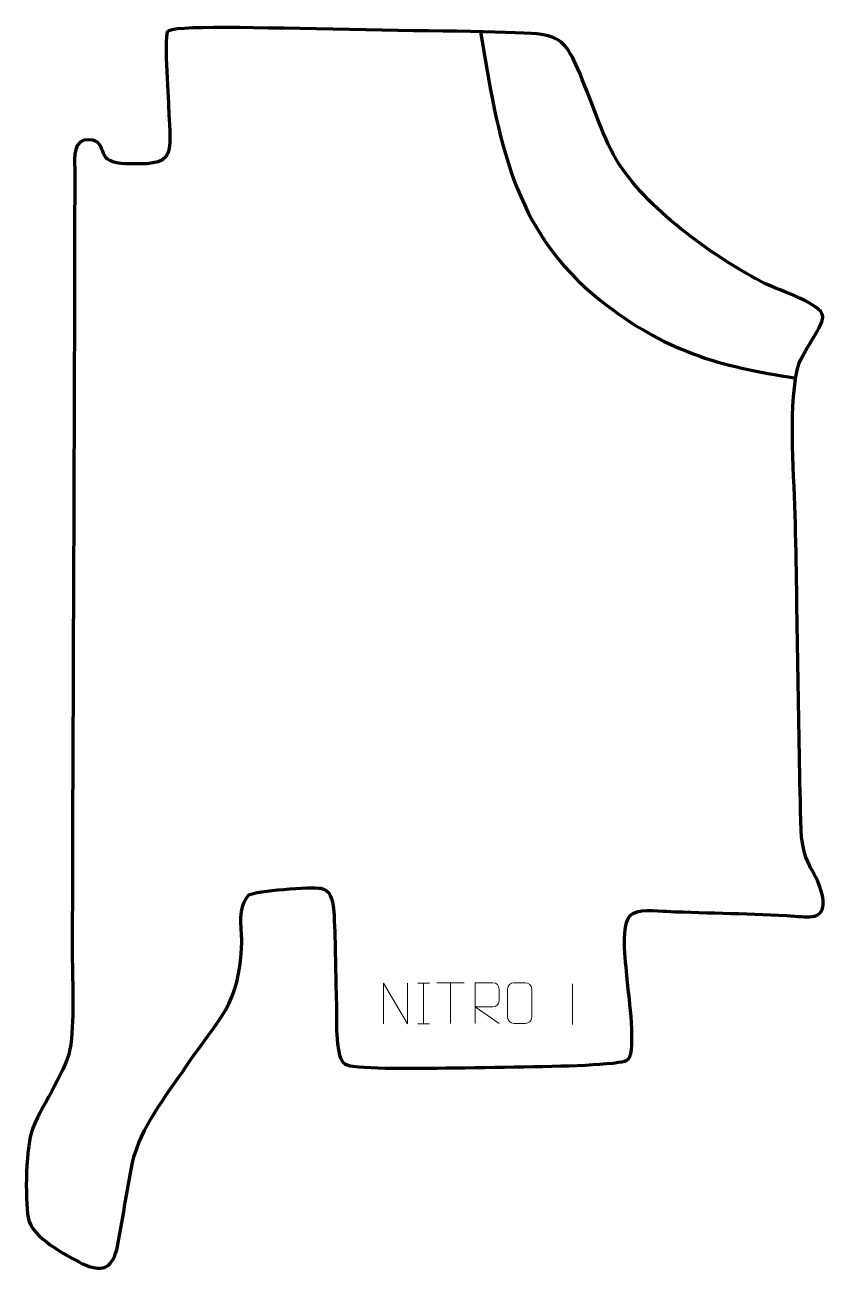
# Model space of a CAD drawing. Header units: millimetres. Extents: x -268 to 225, y -398 to 368.
import ezdxf

# ---------------------------------------------------------------- set-up
doc = ezdxf.new("R2010")
doc.units = ezdxf.units.MM
doc.header["$MEASUREMENT"] = 0
doc.layers.add('layer 2', color=7, linetype='Continuous')
doc.layers.add('layer 3', color=7, linetype='Continuous')

msp = doc.modelspace()

# ---------------------------------------------------------------- linework, layer by layer
at = {"layer": 'layer 2', "color": 142, "lineweight": 158}
msp.add_open_spline([(12.5595, 364.0884), (23.4922, 298.8777), (31.983, 241.8587), (86.3853, 198.9016), (86.3853, 198.9016), (125.7184, 167.8436), (159.0566, 158.3216), (206.4101, 151.2432)], degree=3, knots=[0, 0, 0, 0, 0.33333333, 0.33333333, 0.33333333, 0.33333333, 1, 1, 1, 1], dxfattribs=at)
at = {"layer": 'layer 3', "color": 242, "lineweight": 158}
msp.add_open_spline([(-65.8606, -271.8592), (-68.5424, -271.556), (-70.7729, -270.7916), (-71.9405, -269.5174), (-71.9405, -269.5174), (-76.695, -264.329), (-75.9716, -241.3601), (-76.0617, -233.7426), (-76.0617, -233.7426), (-76.5513, -215.5414), (-76.6251, -197.1216), (-77.4509, -178.9607), (-77.4509, -178.9607), (-77.9749, -167.4353), (-80.6223, -163.4927), (-85.6488, -162.4336), (-85.6488, -162.4336), (-91.3034, -161.2422), (-125.6961, -163.9732), (-129.7978, -166.5498), (-129.7978, -166.5498), (-136.9177, -174.8548), (-134.2753, -185.4469), (-134.2439, -195.7358), (-134.2439, -195.7358), (-135.6956, -235.3106), (-148.1318, -241.606), (-168.6087, -272.211), (-168.6087, -272.211), (-180.8728, -290.2725), (-196.4281, -309.2682), (-201.3315, -330.8924), (-201.3315, -330.8924), (-205.1327, -348.8071), (-207.3839, -366.9609), (-211.0515, -384.6389), (-211.0515, -384.6389), (-214.7602, -396.9189), (-220.4222, -398.335), (-232.0992, -393.2407), (-232.0992, -393.2407), (-242.1147, -388.3009), (-263.6191, -376.8746), (-265.6291, -365.0675), (-265.6291, -365.0675), (-267.5616, -352.4698), (-267.1649, -320.8388), (-262.5077, -309.2891), (-262.5077, -309.2891), (-256.0907, -294.1641), (-241.3935, -273.3492), (-239.3225, -258.5617), (-239.3225, -258.5617), (-237.0816, -240.1601), (-238.5434, -218.0443), (-238.495, -199.1377), (-238.495, -199.1377), (-238.0734, -39.422), (-237.1088, 120.3349), (-236.9569, 280.0427), (-236.9569, 280.0427), (-236.9503, 287.0694), (-238.2531, 298.394), (-227.9, 297.6833), (-227.9, 297.6833), (-215.6943, 296.8454), (-224.8655, 284.3239), (-208.4769, 283.1679), (-208.4769, 283.1679), (-208.4769, 283.1679), (-205.4453, 282.954), (-205.4453, 282.954), (-205.4453, 282.954), (-199.1165, 282.7984), (-185.1326, 281.8083), (-180.8748, 287.1306), (-180.8748, 287.1306), (-176.9922, 291.9839), (-178.7248, 306.4144), (-178.984, 312.9642), (-178.984, 312.9642), (-179.3106, 321.2165), (-182.0392, 358.8849), (-180.0174, 363.9771), (-180.0174, 363.9771), (-178.3126, 368.2711), (-122.5712, 366.4062), (-67.8723, 365.3731), (-67.8723, 365.3731), (-14.536, 364.3657), (37.6501, 364.2661), (50.1129, 362.3778), (50.1129, 362.3778), (61.9633, 360.5824), (66.2926, 355.4276), (72.4414, 341.3861), (72.4414, 341.3861), (79.7927, 324.4331), (87.1211, 300.9558), (95.9545, 285.6652), (95.9545, 285.6652), (114.5627, 255.3172), (153.9295, 227.236), (185.0086, 210.5257), (185.0086, 210.5257), (193.5754, 205.9196), (219.4616, 198.1484), (222.655, 190.6217), (222.655, 190.6217), (222.655, 190.6217), (223.0508, 188.8036), (223.0508, 188.8036), (223.0508, 188.8036), (222.9483, 181.4267), (209.6072, 167.4246), (207.2789, 156.0602), (207.2789, 156.0602), (201.7823, 129.2301), (205.635, 89.916), (206.2897, 61.8149), (206.2897, 61.8149), (207.507, -0.9985), (208.1187, -63.8746), (209.7332, -126.6715), (209.7332, -126.6715), (211.0291, -150.0744), (219.6918, -151.1515), (223.047, -167.8449), (223.047, -167.8449), (225.0984, -181.4882), (216.462, -180.3229), (205.8815, -179.5354), (205.8815, -179.5354), (179.6091, -177.6312), (153.3817, -177.8966), (127.0546, -176.5737), (127.0546, -176.5737), (121.5724, -176.2982), (108.2283, -174.6806), (104.3903, -179.3597), (104.3903, -179.3597), (98.5045, -187.8169), (102.317, -209.7813), (103.0401, -220.5272), (103.0401, -220.5272), (103.8631, -228.8982), (108.3711, -261.915), (103.5742, -267.2714), (103.5742, -267.2714), (102.5728, -268.3896), (100.2468, -269.0427), (97.4166, -269.4162), (97.4166, -269.4162), (79.7154, -271.7521), (47.8766, -272.0256), (15.0724, -272.5162), (15.0724, -272.5162), (-16.4925, -272.9883), (-49.0497, -273.7601), (-65.8606, -271.8592)], degree=3, knots=[0, 0, 0, 0, 0.02439024, 0.02439024, 0.02439024, 0.02439024, 0.04878049, 0.04878049, 0.04878049, 0.04878049, 0.07317073, 0.07317073, 0.07317073, 0.07317073, 0.09756098, 0.09756098, 0.09756098, 0.09756098, 0.12195122, 0.12195122, 0.12195122, 0.12195122, 0.14634146, 0.14634146, 0.14634146, 0.14634146, 0.17073171, 0.17073171, 0.17073171, 0.17073171, 0.19512195, 0.19512195, 0.19512195, 0.19512195, 0.2195122, 0.2195122, 0.2195122, 0.2195122, 0.24390244, 0.24390244, 0.24390244, 0.24390244, 0.26829268, 0.26829268, 0.26829268, 0.26829268, 0.29268293, 0.29268293, 0.29268293, 0.29268293, 0.31707317, 0.31707317, 0.31707317, 0.31707317, 0.34146341, 0.34146341, 0.34146341, 0.34146341, 0.36585366, 0.36585366, 0.36585366, 0.36585366, 0.3902439, 0.3902439, 0.3902439, 0.3902439, 0.41463415, 0.41463415, 0.41463415, 0.41463415, 0.43902439, 0.43902439, 0.43902439, 0.43902439, 0.46341463, 0.46341463, 0.46341463, 0.46341463, 0.48780488, 0.48780488, 0.48780488, 0.48780488, 0.51219512, 0.51219512, 0.51219512, 0.51219512, 0.53658537, 0.53658537, 0.53658537, 0.53658537, 0.56097561, 0.56097561, 0.56097561, 0.56097561, 0.58536585, 0.58536585, 0.58536585, 0.58536585, 0.6097561, 0.6097561, 0.6097561, 0.6097561, 0.63414634, 0.63414634, 0.63414634, 0.63414634, 0.65853659, 0.65853659, 0.65853659, 0.65853659, 0.68292683, 0.68292683, 0.68292683, 0.68292683, 0.70731707, 0.70731707, 0.70731707, 0.70731707, 0.73170732, 0.73170732, 0.73170732, 0.73170732, 0.75609756, 0.75609756, 0.75609756, 0.75609756, 0.7804878, 0.7804878, 0.7804878, 0.7804878, 0.80487805, 0.80487805, 0.80487805, 0.80487805, 0.82926829, 0.82926829, 0.82926829, 0.82926829, 0.85365854, 0.85365854, 0.85365854, 0.85365854, 0.87804878, 0.87804878, 0.87804878, 0.87804878, 0.90243902, 0.90243902, 0.90243902, 0.90243902, 0.92682927, 0.92682927, 0.92682927, 0.92682927, 0.95121951, 0.95121951, 0.95121951, 0.95121951, 1, 1, 1, 1], dxfattribs=at)
at = {"layer": 'layer 3', "color": 250, "lineweight": 9}
for points, knots in [([(-47.052, -245.6537), (-47.052, -245.6537), (-47.052, -220.7002), (-47.052, -220.7002), (-47.052, -220.7002), (-47.052, -220.7002), (-32.3972, -245.6537), (-32.3972, -245.6537), (-32.3972, -245.6537), (-32.3972, -245.6537), (-32.3972, -220.7002), (-32.3972, -220.7002)], [0, 0, 0, 0, 0.25, 0.25, 0.25, 0.25, 0.5, 0.5, 0.5, 0.5, 1, 1, 1, 1]), ([(9.3594, -245.4915), (9.3594, -245.4915), (9.3594, -220.538), (9.3594, -220.538), (9.3594, -220.538), (12.9542, -220.538), (16.5497, -220.538), (20.1449, -220.538), (20.1449, -220.538), (22.4702, -220.5757), (24.0275, -222.0657), (24.0234, -224.4321), (24.0234, -224.4321), (24.023, -226.4676), (24.023, -229.527), (24.0234, -231.563), (24.0234, -231.563), (24.0169, -233.4385), (22.2046, -235.3803), (20.1951, -235.3994), (20.1951, -235.3994), (20.1951, -235.3994), (9.3594, -235.3994), (9.3594, -235.3994), (9.3594, -235.3994), (9.3594, -235.3994), (24.0141, -245.4915), (24.0141, -245.4915)], [0, 0, 0, 0, 0.125, 0.125, 0.125, 0.125, 0.25, 0.25, 0.25, 0.25, 0.375, 0.375, 0.375, 0.375, 0.5, 0.5, 0.5, 0.5, 0.625, 0.625, 0.625, 0.625, 0.75, 0.75, 0.75, 0.75, 1, 1, 1, 1]), ([(33.1718, -220.5383), (35.4975, -220.5383), (37.8236, -220.5383), (40.1497, -220.5383), (40.1497, -220.5383), (42.0963, -220.5027), (44.0877, -221.9943), (44.1144, -224.4319), (44.1144, -224.4319), (44.114, -230.1788), (44.114, -235.9261), (44.1144, -241.6738), (44.1144, -241.6738), (43.9746, -243.9972), (42.2974, -245.4768), (40.1497, -245.4876), (40.1497, -245.4876), (37.8178, -245.4872), (35.4859, -245.4872), (33.1544, -245.4876), (33.1544, -245.4876), (31.2294, -245.593), (29.2573, -243.7085), (29.2685, -241.6912), (29.2685, -241.6912), (29.2688, -235.9211), (29.2688, -230.1514), (29.2685, -224.3821), (29.2685, -224.3821), (29.2727, -222.244), (31.0194, -220.5248), (33.1718, -220.5383)], [0, 0, 0, 0, 0.11111111, 0.11111111, 0.11111111, 0.11111111, 0.22222222, 0.22222222, 0.22222222, 0.22222222, 0.33333333, 0.33333333, 0.33333333, 0.33333333, 0.44444444, 0.44444444, 0.44444444, 0.44444444, 0.55555556, 0.55555556, 0.55555556, 0.55555556, 0.66666667, 0.66666667, 0.66666667, 0.66666667, 0.77777778, 0.77777778, 0.77777778, 0.77777778, 1, 1, 1, 1])]:
    msp.add_open_spline(points, degree=3, knots=knots, dxfattribs=at)
for points in [[(-25.9813, -220.7002), (-25.9813, -220.7002), (-18.8132, -220.7002), (-18.8132, -220.7002)], [(-22.3973, -220.7002), (-22.3973, -220.7002), (-22.3973, -245.6537), (-22.3973, -245.6537)], [(-14.3515, -220.5704), (-14.3515, -220.5704), (2.6357, -220.5704), (2.6357, -220.5704)], [(-5.8577, -245.5004), (-5.8577, -245.5004), (-5.8577, -220.5469), (-5.8577, -220.5469)], [(69.1778, -221.1473), (69.1778, -221.1473), (69.1778, -246.1214), (69.1778, -246.1214)], [(-25.9813, -245.6537), (-25.9813, -245.6537), (-18.8132, -245.6537), (-18.8132, -245.6537)]]:
    msp.add_open_spline(points, degree=3, dxfattribs=at)

doc.saveas('drawing.dxf')
